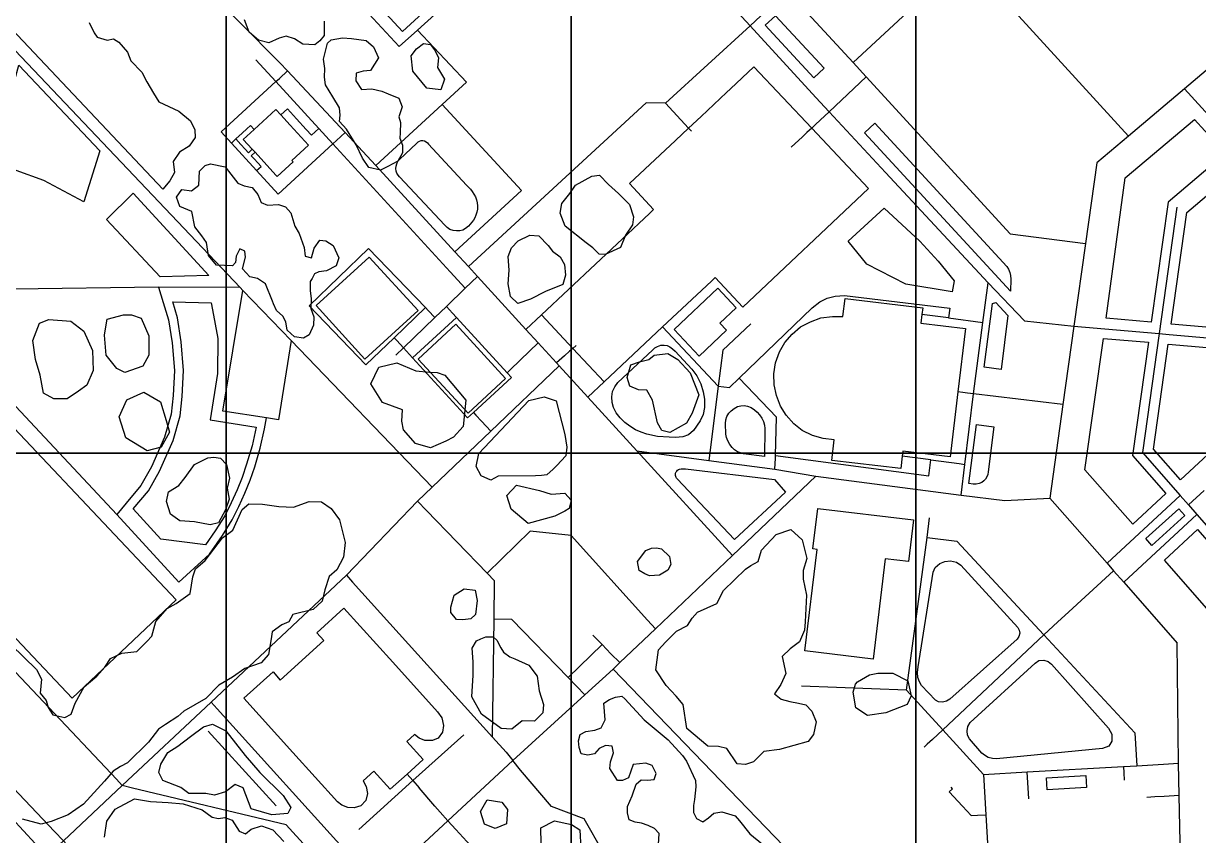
# Model space of a CAD drawing. Header units: metres. Extents: x -907 to 907, y -946 to 946.
# Drawn here: x -597.2 to -288.4, y -100.5 to 112.9 of the extents above; entities that cross this region are included whole.
import ezdxf

# ---------------------------------------------------------------- set-up
doc = ezdxf.new("R2010")
doc.units = ezdxf.units.M
for name, color, linetype in [('GREEN_ATLAS_BUILDING_OSM_HEIGHT', 8, 'Continuous'), ('GREEN_ATLAS_BUILDING_OSM_LEVELS', 9, 'Continuous'), ('GREEN_ATLAS_TERRAIN_COP90', 3, 'Continuous'), ('OSM_BUILDING', 8, 'Continuous'), ('OSM_GREEN_EXISTING', 94, 'Continuous'), ('OSM_ROAD_LOCAL', 9, 'Continuous')]:
    doc.layers.add(name, color=color, linetype=linetype)

msp = doc.modelspace()

# ---------------------------------------------------------------- linework, layer by layer
at = {"layer": 'GREEN_ATLAS_BUILDING_OSM_HEIGHT', "elevation": 19.812}
msp.add_lwpolyline([(-539.283, -64.398), (-531.637, -57.497), (-529.736, -59.612), (-518.269, -49.259), (-520.157, -47.166), (-512.986, -40.687), (-500.119, -54.925), (-488.364, -67.938), (-487.301, -69.586), (-486.832, -71.601), (-487.114, -73.315), (-488.214, -74.862), (-489.733, -75.519), (-491.74, -75.519), (-493.235, -74.885), (-494.416, -73.883), (-496.48, -75.742), (-492.159, -80.529), (-496.373, -84.325), (-500.8, -88.332), (-505.114, -83.545), (-507.897, -86.061), (-507.152, -87.553), (-506.834, -89.423), (-507.278, -91.237), (-508.553, -92.662), (-510.341, -93.208), (-512.004, -93.152), (-513.524, -92.518), (-514.73, -91.594), (-526.403, -78.669)], close=True, dxfattribs=at)
at = {"layer": 'GREEN_ATLAS_BUILDING_OSM_LEVELS'}
for points, elevation in [([(-479.205, 165.488), (-477.698, 166.868), (-462.592, 150.515), (-465.262, 148.055), (-461.598, 144.092), (-488.008, 119.691), (-497.586, 110.841), (-521.67, 136.901), (-511.81, 146.007), (-484.519, 171.232)], 16.701), ([(-526.66, 76.944), (-526.328, 76.588), (-530.555, 72.736), (-530.88, 73.092), (-536.345, 79.07), (-537.089, 79.883), (-539.452, 82.465), (-536.62, 85.059), (-530.855, 90.314), (-529.548, 88.889), (-527.135, 86.239), (-522.283, 80.929)], 16.735), ([(-493.46, 37.459), (-507.484, 24.668), (-520.339, 38.784), (-506.321, 51.552)], 16.599), ([(-387.032, 3.896), (-389.821, 4.653), (-392.522, 6), (-394.754, 7.748), (-396.749, 9.952), (-398.274, 12.39), (-399.293, 15.128), (-399.931, 17.967), (-399.987, 20.884), (-399.525, 23.778), (-398.493, 26.605), (-397.093, 29.066), (-395.136, 31.292), (-392.953, 33.162), (-390.315, 34.554), (-387.639, 35.544), (-384.55, 35.889), (-381.824, 35.889), (-381.255, 40.654), (-360.841, 38.194), (-361.048, 36.468), (-361.323, 34.164), (-349.637, 32.772), (-351.632, 16.108), (-353.676, -0.968), (-366.093, 0.512), (-366.243, -0.768), (-366.637, -4.052), (-384.757, -1.881), (-384.119, 3.484)], 15.712), ([(-470.489, 19.67), (-480.374, 10.531), (-493.491, 24.724), (-483.606, 33.863)], 16.743), ([(-557.096, -38.561), (-584.419, -64.376), (-644.698, -0.59), (-617.375, 25.225)], 19.401), ([(-373.884, -54.124), (-391.816, -51.964), (-388.596, -25.292), (-389.746, -25.147), (-388.464, -14.516), (-363.311, -17.544), (-364.624, -28.453), (-370.695, -27.719)], 17.183)]:
    msp.add_lwpolyline(points, close=True, dxfattribs=dict(at, elevation=elevation))
at = {"layer": 'GREEN_ATLAS_TERRAIN_COP90'}
for points in [[(-634.613, 0, 20), (-543.954, 0, 16), (-543.954, 118.277, 17), (-634.613, 118.277, 21)], [(-543.954, 0, 16), (-453.295, 0, 17), (-453.295, 118.277, 17), (-543.954, 118.277, 17)], [(-453.295, 0, 17), (-362.636, 0, 16), (-362.636, 118.277, 13), (-453.295, 118.277, 17)], [(-362.636, 0, 16), (-271.977, 0, 15), (-271.977, 118.277, 12), (-362.636, 118.277, 13)], [(-634.613, -118.277, 25), (-543.954, -118.277, 22), (-543.954, 0, 16), (-634.613, 0, 20)], [(-543.954, -118.277, 22), (-453.295, -118.277, 23), (-453.295, 0, 17), (-543.954, 0, 16)], [(-453.295, -118.277, 23), (-362.636, -118.277, 19), (-362.636, 0, 16), (-453.295, 0, 17)], [(-362.636, -118.277, 19), (-271.977, -118.277, 16), (-271.977, 0, 15), (-362.636, 0, 16)]]:
    msp.add_3dface(points, dxfattribs=at)
at = {"layer": 'OSM_BUILDING'}
for points, elevation in [([(-577.204, 79.493), (-581.405, 66.079), (-591.884, 71.623), (-599.181, 74.306), (-605.846, 75.463), (-598.424, 101.969)], 18.806), ([(-568.4, 68.35), (-548.53, 46.71), (-561.279, 46.376), (-575.447, 61.393)], 17.32)]:
    msp.add_lwpolyline(points, close=True, dxfattribs=dict(at, elevation=elevation))
at = {"layer": 'OSM_GREEN_EXISTING'}
for points in [[(-579.974, 113.212), (-578.636, 110.44), (-577.879, 109.349), (-575.197, 108.514), (-573.602, 108.848), (-572.177, 108.013), (-569.914, 105.408), (-568.994, 103.149), (-566.143, 100.132), (-564.799, 97.616), (-563.036, 94.588), (-561.61, 92.328), (-556.415, 89.902), (-553.314, 87.297), (-552.219, 84.948), (-552.138, 82.933), (-553.645, 80.673), (-556.246, 79.081), (-557.922, 76.643), (-557.503, 73.794), (-558.759, 71.534), (-560.604, 69.352), (-622.489, 134.93)], [(-518.175, 113.546), (-518.175, 109.772), (-519.351, 108.347), (-520.608, 107.334), (-523.796, 107.501), (-525.978, 108.926), (-528.154, 109.605), (-529.999, 109.093), (-532.768, 107.835), (-535.451, 108.514), (-537.883, 110.607), (-539.139, 113.88)], [(-600.456, -50.328), (-593.822, -56.862), (-592.453, -59.389), (-592.872, -63.074), (-591.29, -64.966), (-590.778, -66.792), (-589.533, -68.751), (-586.351, -69.419), (-584.669, -68.584), (-583.662, -65.734), (-581.318, -61.37), (-577.967, -58.599), (-575.866, -56.25), (-574.359, -53.99), (-571.339, -52.565), (-567.4, -52.142), (-564.799, -49.459), (-563.455, -48.123), (-562.448, -44.261), (-559.435, -40.821), (-557.084, -39.485), (-553.395, -36.88), (-552.726, -32.528), (-552.057, -30.424), (-549.456, -28.164), (-544.929, -22.208), (-542.159, -20.193), (-539.727, -14.828), (-537.964, -13.325), (-534.444, -13.403), (-530.086, -13.993), (-526.228, -14.16), (-522.121, -12.735), (-518.932, -12.824), (-516.331, -14.494), (-514.155, -17.511), (-512.642, -23.466), (-513.148, -27.329), (-514.905, -30.68), (-516.919, -32.438), (-518.013, -35.878), (-518.682, -38.895), (-521.114, -41.077), (-526.397, -42.424), (-527.485, -44.35), (-529.33, -45.107), (-531.843, -46.943), (-532.099, -48.791), (-532.85, -52.899), (-534.782, -55.081), (-539.058, -56.584), (-542.328, -58.855), (-545.848, -60.947), (-549.287, -64.476), (-555.052, -67.827), (-556.69, -69.152), (-559.866, -71.3), (-561.71, -72.536), (-564.374, -75.909), (-569.901, -81.341), (-571.745, -82.365), (-573.69, -83.59), (-575.947, -86.15), (-581.474, -92.195), (-585.469, -95.067), (-589.971, -96.803), (-592.584, -97.527), (-597.505, -96.202)], [(-430.305, -102.87), (-430.136, -99.943), (-431.393, -98.596), (-433.068, -97.85), (-434.744, -97.26), (-436.426, -97.004), (-438.014, -96.336), (-438.439, -94.488), (-438.439, -92.818), (-437.264, -90.046), (-436.17, -86.941), (-434.832, -85.85), (-433.156, -85.939), (-431.474, -85.772), (-430.893, -84.18), (-431.981, -82.076), (-433.656, -81.497), (-436.926, -81.831), (-438.183, -85.271), (-439.777, -86.017), (-441.122, -86.017), (-443.135, -82.833), (-442.966, -81.074), (-442.128, -78.725), (-442.46, -76.966), (-444.223, -76.799), (-445.898, -77.634), (-447.155, -78.981), (-448.918, -79.393), (-450.594, -78.981), (-451.182, -77.3), (-451.35, -75.619), (-450.931, -73.95), (-449.418, -73.104), (-447.074, -72.77), (-445.398, -72.191), (-444.304, -70.087), (-444.642, -65.734), (-443.216, -64.721), (-441.622, -64.131), (-439.946, -63.853), (-439.133, -64.576), (-434.075, -70.087), (-427.785, -75.285), (-424.015, -79.482), (-422.927, -80.907), (-420.576, -86.017), (-420.495, -87.697), (-420.826, -90.97), (-421.076, -92.562), (-421.076, -94.41), (-420.326, -96.002), (-418.651, -96.837), (-417.138, -95.835), (-415.8, -94.577), (-413.699, -94.243), (-410.179, -95.334), (-409.003, -96.592), (-406.321, -100.021), (-402.97, -102.703)], [(-548.699, -73.026), (-530.843, -92.64)], [(-575.96, -100.889), (-575.347, -96.681), (-573.09, -93.508), (-568.075, -90.848), (-563.874, -91.56), (-559.166, -91.772), (-555.277, -92.184), (-550.256, -93.72), (-547.593, -95.657), (-545.955, -95.969), (-544.316, -95.768), (-542.372, -96.481), (-540.527, -99.353), (-538.889, -100.065), (-537.351, -98.841), (-534.688, -97.917), (-531.724, -98.941), (-528.754, -102.013)]]:
    msp.add_lwpolyline(points, dxfattribs=at)
for points in [[(-399.518, 114.971), (-386.776, 101.145), (-389.502, 98.64), (-402.244, 112.466)], [(-498.305, 82.766), (-497.636, 80.929), (-497.636, 78.914), (-498.818, 76.699), (-501.494, 75.308), (-503.42, 74.384), (-506.44, 75.052), (-508.115, 77.489), (-509.791, 81.007), (-512.311, 85.115), (-514.155, 87.13), (-513.986, 88.811), (-514.155, 90.737), (-515.912, 93.675), (-517.844, 96.77), (-518.094, 98.785), (-518.013, 101.134), (-518.344, 103.561), (-517.338, 107.757), (-516.331, 108.592), (-513.399, 109.182), (-510.966, 109.015), (-507.109, 108.425), (-505.183, 106.755), (-503.926, 103.894), (-506.021, 100.544), (-507.947, 100.377), (-509.791, 99.876), (-509.879, 97.861), (-508.365, 95.601), (-505.683, 95.768), (-503.001, 95.1), (-501.407, 94.421), (-498.556, 93.33), (-497.718, 90.981), (-498.556, 88.388), (-498.137, 86.874), (-498.224, 84.191)], [(-487.564, 95.512), (-491.215, 95.913), (-494.885, 100.355), (-495.336, 104.44), (-493.904, 106.266), (-492.072, 107.635), (-490.24, 107.434), (-489.046, 105.765), (-488.152, 103.883), (-488.37, 101.39), (-486.57, 98.284)], [(-373.471, 86.707), (-338.771, 49.047), (-338.27, 48.335), (-337.927, 47.489), (-337.739, 46.699), (-337.67, 45.719), (-337.777, 42.557), (-376.191, 84.191)], [(-312.623, 35.444), (-307.653, 72.335), (-289.402, 87.731), (-281.224, 78.725), (-296.349, 65.968), (-300.788, 34.398)], [(-499.287, 75.43), (-499.099, 76.076), (-498.818, 76.699), (-498.405, 77.222), (-493.804, 81.497), (-493.46, 81.786), (-493.11, 82.02), (-492.71, 82.154), (-492.284, 82.165), (-491.834, 82.042), (-491.422, 81.82), (-491.065, 81.542), (-490.734, 81.208), (-480.755, 70.465), (-480.249, 69.931), (-479.73, 69.341), (-479.255, 68.74), (-478.811, 68.061), (-478.448, 67.326), (-478.154, 66.569), (-477.96, 65.768), (-477.867, 64.966), (-477.91, 64.109), (-478.054, 63.352), (-478.304, 62.584), (-478.604, 61.883), (-478.979, 61.27), (-479.386, 60.714), (-480.255, 59.667), (-481.018, 59.033), (-481.774, 58.643), (-482.556, 58.454), (-483.437, 58.42), (-484.313, 58.521), (-485.169, 58.81), (-485.895, 59.278), (-486.514, 59.879), (-498.38, 72.658), (-498.737, 73.07), (-499.056, 73.56), (-499.268, 74.15), (-499.337, 74.773)], [(-538.889, 51.496), (-539.058, 53.088), (-540.396, 53.678), (-541.322, 51.741), (-541.49, 50.072), (-542.328, 49.225), (-546.517, 49.392), (-548.618, 51.908), (-549.118, 55.348), (-550.375, 57.107), (-552.219, 59.456), (-552.976, 63.486), (-556.165, 64.821), (-557.002, 67.259), (-555.577, 69.274), (-553.057, 68.94), (-551.131, 70.443), (-550.963, 74.139), (-549.456, 75.564), (-548.03, 76.065), (-544.173, 75.219), (-542.747, 73.293), (-540.903, 70.944), (-539.227, 70.276), (-537.126, 69.853), (-535.619, 68.016), (-534.782, 65.912), (-533.106, 65.166), (-530.167, 65.333), (-528.323, 64.743), (-526.985, 63.152), (-525.891, 59.623), (-524.803, 57.697), (-523.459, 54.012), (-523.209, 51.741), (-521.533, 51.329), (-520.864, 53.845), (-519.351, 55.938), (-517.756, 55.771), (-515.831, 54.591), (-514.324, 51.329), (-515.074, 49.225), (-517.594, 47.89), (-519.601, 47.634), (-520.776, 47.133), (-521.364, 45.875), (-521.871, 45.118), (-521.871, 42.691), (-521.614, 40.676), (-521.702, 37.993), (-520.945, 35.811), (-521.026, 33.63), (-522.121, 31.114), (-523.627, 30.201), (-525.978, 30.613), (-527.904, 32.372), (-528.242, 34.476), (-529.079, 35.978), (-530.755, 37.492), (-531.512, 39.251), (-531.762, 39.919), (-533.606, 44.539), (-535.701, 45.875), (-537.714, 46.376), (-539.646, 48.48)], [(-291.465, 63.263), (-277.71, 74.862), (-266.05, 62.038), (-275.228, 54.291), (-278.304, 32.427), (-295.586, 33.941)], [(-440.315, 54.057), (-444.323, 52.22), (-445.948, 52.331), (-447.574, 53.957), (-449.306, 55.259), (-454.833, 59.701), (-456.14, 63.062), (-455.702, 65.656), (-453.645, 68.261), (-452.126, 70.432), (-447.793, 72.814), (-445.842, 73.026), (-443.454, 70.643), (-440.853, 68.261), (-437.927, 65.333), (-436.845, 62.083), (-437.17, 60.023), (-439.014, 57.318)], [(-356.765, 50.483), (-352.576, 45.285), (-353.076, 42.435), (-365.318, 44.45), (-375.547, 49.648), (-380.411, 55.682), (-371.02, 64.409), (-361.629, 55.682)], [(-458.197, 53.088), (-456.14, 51.574), (-455.052, 49.615), (-454.727, 46.799), (-455.483, 44.305), (-460.041, 42.468), (-463.943, 40.509), (-467.275, 39.296), (-469.251, 41.166), (-469.795, 44.528), (-469.576, 48.101), (-469.795, 51.675), (-468.926, 53.957), (-467.194, 55.793), (-464.155, 57.318), (-461.773, 57.096), (-459.278, 54.602)], [(-414.18, 34.142), (-412.461, 32.316), (-419.645, 25.537), (-426.222, 32.505), (-414.674, 43.403), (-409.885, 38.205)], [(-564.38, -9.885), (-561.448, -4.687), (-557.922, 3.362), (-556.077, 9.818), (-555.489, 14.939), (-555.158, 21.73), (-555.746, 29.277), (-556.752, 35.567), (-557.965, 39.752), (-547.861, 39.507), (-547.524, 37.659), (-546.186, 30.112), (-546.217, 20.961), (-548.124, 8.75), (-536.032, 6.857), (-537.151, 1.892), (-538.577, -2.928), (-539.771, -6.345), (-541.09, -9.629), (-542.641, -13.069), (-544.341, -16.42), (-546.811, -20.383), (-549.368, -24.101), (-561.11, -22.564), (-568.363, -14.65)], [(-338.477, 36.179), (-340.271, 22.03), (-344.704, 22.62), (-342.516, 39.374), (-341.64, 39.619)], [(-578.886, 21.73), (-580.561, 17.867), (-582.743, 16.275), (-585.763, 14.26), (-589.283, 14.26), (-591.966, 15.774), (-592.803, 20.472), (-594.06, 24.579), (-594.817, 29.611), (-593.06, 34.142), (-590.54, 35.144), (-584.757, 34.721), (-581.399, 32.038), (-579.054, 27.006)], [(-565.887, 22.898), (-570.583, 21.229), (-572.683, 22.231), (-575.534, 25.748), (-575.953, 31.036), (-575.697, 32.717), (-575.197, 35.233), (-570.92, 36.401), (-568.826, 36.401), (-566.306, 35.478), (-564.299, 30.869), (-564.299, 25.748)], [(-428.06, 28.32), (-427.304, 27.963), (-426.622, 27.429), (-425.96, 26.828), (-421.514, 22.119), (-420.201, 20.327), (-419.17, 18.223), (-418.544, 16.086), (-418.194, 14.204), (-418.207, 12.045), (-418.582, 10.13), (-419.32, 8.471), (-421.139, 5.933), (-422.465, 4.854), (-423.896, 4.297), (-425.797, 4.097), (-427.485, 4.174), (-430.536, 4.408), (-433.369, 5.021), (-434.85, 5.533), (-436.313, 6.167), (-437.82, 7.069), (-439.19, 8.104), (-440.415, 9.317), (-441.422, 10.598), (-442.147, 11.989), (-442.491, 13.325), (-442.61, 14.828), (-442.409, 16.23), (-441.809, 17.455), (-440.959, 18.59), (-431.924, 27.117), (-431.299, 27.685), (-430.555, 28.075), (-429.717, 28.353), (-428.836, 28.409)], [(-305.652, -18.646), (-318.219, -4.364), (-313.361, 30.168), (-301.525, 29.132), (-305.715, -0.623), (-296.949, -10.575)], [(-300.219, 1.024), (-296.33, 28.676), (-279.042, 27.162), (-281.268, 11.366), (-277.554, 7.403), (-293.122, -7.035)], [(-421.452, 10.486), (-422.971, 7.893), (-427.304, 5.399), (-429.473, 5.933), (-430.555, 7.993), (-431.856, 13.959), (-433.375, 16.564), (-435.544, 16.665), (-437.82, 17.644), (-438.577, 19.915), (-437.601, 23.177), (-435.326, 24.034), (-432.831, 24.579), (-431.424, 25.77), (-427.848, 26.205), (-425.247, 24.579), (-421.996, 21.117), (-419.72, 15.373)], [(-481.668, 6.98), (-484.194, 4.241), (-486.195, 3.184), (-490.202, 1.391), (-494.204, 2.549), (-497.368, 6.134), (-497.786, 8.449), (-497.574, 11.399), (-502.845, 13.303), (-505.896, 18.245), (-503.789, 22.576), (-499.049, 23.733), (-494.098, 21.618), (-490.515, 21.307), (-488.514, 21.195), (-486.514, 20.461), (-480.93, 13.926)], [(-558.847, 5.544), (-561.023, 1.603), (-564.718, 0.601), (-570.332, 4.03), (-572.096, 9.573), (-570.082, 14.015), (-565.556, 16.03), (-561.191, 13.514), (-559.766, 8.56)], [(-454.433, 1.592), (-454.633, -0.724), (-457.002, -3.217), (-457.99, -4.208), (-459.641, -5.655), (-461.085, -5.855), (-462.605, -5.922), (-472.483, -6.056), (-474.396, -7.113), (-476.966, -5.922), (-478.279, -3.484), (-477.554, -0.056), (-464.38, 13.837), (-460.385, 14.828), (-457.203, 13.77), (-454.964, 4.943)], [(-407.978, -0.2), (-409.516, 0.334), (-410.31, 0.879), (-410.985, 1.469), (-411.56, 2.293), (-412.086, 3.206), (-412.411, 4.13), (-412.573, 4.998), (-412.723, 7.759), (-412.648, 8.783), (-412.317, 9.685), (-411.823, 10.475), (-411.204, 11.165), (-410.423, 11.778), (-409.585, 12.234), (-408.703, 12.468), (-407.828, 12.49), (-406.909, 12.323), (-405.99, 11.989), (-405.096, 11.399), (-404.339, 10.753), (-403.739, 10.108), (-403.12, 9.173), (-402.695, 8.304), (-402.463, 7.403), (-402.382, 6.512), (-402.463, -0.891)], [(-346.686, 7.525), (-342.178, 6.935), (-343.679, -4.876), (-343.773, -5.611), (-343.979, -6.256), (-344.316, -6.835), (-344.767, -7.303), (-345.342, -7.659), (-346.023, -7.926), (-346.78, -8.104), (-347.58, -8.115), (-348.712, -7.97)], [(-543.166, -12.067), (-544.085, -14.917), (-545.936, -18.268), (-548.199, -18.858), (-552.307, -18.023), (-556.165, -17.767), (-558.597, -16.008), (-559.603, -12.735), (-559.097, -10.141), (-556.415, -8.46), (-554.739, -6.367), (-552.307, -3.006), (-548.781, -1.247), (-547.192, -1.08), (-545.429, -1.336), (-543.835, -3.006), (-543.085, -6.534), (-543.666, -9.217)], [(-425.366, -6.768), (-425.534, -6.568), (-425.678, -6.345), (-425.785, -6.1), (-425.853, -5.822), (-425.847, -5.544), (-425.803, -5.265), (-425.691, -4.943), (-425.528, -4.687), (-425.303, -4.453), (-425.034, -4.297), (-424.747, -4.197), (-424.315, -4.119), (-423.846, -4.108), (-423.202, -4.152), (-399.825, -6.946), (-396.93, -10.264), (-410.335, -22.665)], [(-453.251, -12.379), (-453.776, -14.549), (-454.895, -15.273), (-457.534, -16.531), (-464.58, -18.501), (-468.994, -14.75), (-470.176, -11.132), (-467.613, -8.36), (-461.548, -9.807), (-458.522, -10.798), (-454.964, -10.531)], [(-302.207, -22.453), (-293.529, -14.616), (-291.916, -16.408), (-300.594, -24.234)], [(-399.775, -63.207), (-398.043, -64.621), (-395.767, -65.267), (-393.491, -65.701), (-391.54, -66.135), (-390.021, -67.76), (-388.827, -70.588), (-389.59, -73.938), (-390.996, -75.786), (-398.474, -77.846), (-402.595, -78.391), (-405.302, -81.096), (-407.471, -81.853), (-409.641, -81.642), (-412.348, -77.623), (-414.518, -77.089), (-417.331, -76.977), (-422.865, -72.313), (-423.84, -66.035), (-425.678, -63.864), (-428.279, -61.048), (-430.993, -56.929), (-430.342, -51.719), (-428.498, -49.66), (-425.572, -46.743), (-422.671, -45.274), (-421.452, -43.381), (-420.045, -41.756), (-414.949, -39.474), (-413.217, -36.112), (-407.471, -30.479), (-406.065, -29.5), (-404.114, -28.42), (-403.245, -25.492), (-399.343, -21.373), (-395.548, -20.071), (-392.516, -22.787), (-391.322, -27.663), (-392.297, -30.802), (-392.297, -33.084), (-391.428, -37.303), (-391.753, -44.35), (-391.972, -46.52), (-393.272, -49.559), (-395.654, -51.396), (-397.824, -53.456), (-396.849, -57.897), (-398.149, -60.825)], [(-285.519, -41.522), (-297.336, -28.097), (-288.633, -20.026), (-280.318, -29.477), (-248.868, -28.431), (-248.493, -40.287)], [(-427.029, -29.244), (-427.885, -30.758), (-430.061, -32.071), (-432.7, -32.272), (-433.881, -31.682), (-435.394, -30.824), (-435.795, -28.453), (-433.619, -25.615), (-432.168, -24.958), (-430.855, -24.891), (-429.536, -25.091), (-427.429, -27.14)], [(-354.627, -65.2), (-355.646, -65.467), (-356.684, -65.333), (-357.478, -64.888), (-361.167, -61.07), (-361.736, -60.124), (-362.129, -58.933), (-362.248, -57.597), (-362.092, -56.172), (-358.065, -31.225), (-357.54, -30.079), (-356.327, -29.01), (-355.071, -28.464), (-353.526, -28.309), (-351.976, -28.665), (-350.813, -29.466), (-335.888, -45.83), (-335.469, -46.543), (-335.344, -47.322), (-335.576, -48.146), (-336.057, -48.836), (-353.745, -64.677)], [(-478.479, -35.956), (-477.954, -38.728), (-478.41, -42.413), (-479.598, -43.537), (-481.705, -43.804), (-483.419, -43.671), (-484.932, -41.823), (-484.932, -40.442), (-484.013, -37.281), (-481.38, -35.633)], [(-461.673, -62.472), (-460.541, -66.068), (-460.741, -68.261), (-462.873, -70.454), (-466.137, -70.332), (-468.869, -72.525), (-471.664, -72.391), (-476.86, -68.595), (-479.392, -63.998), (-478.992, -58.343), (-478.992, -54.814), (-479.323, -51.274), (-478.192, -49.281), (-476.991, -48.747), (-475.728, -48.279), (-473.796, -48.279), (-472.796, -49.148), (-471.795, -51.14), (-471.064, -52.276), (-469.401, -53.478), (-468.069, -54.012), (-464.405, -55.671), (-462.211, -58.61)], [(-331.318, -55.159), (-330.33, -54.513), (-329.042, -54.391), (-327.892, -54.769), (-327.041, -55.459), (-311.992, -72.269), (-311.154, -73.838), (-311.16, -75.664), (-311.898, -77.011), (-313.624, -77.634), (-341.465, -80.362), (-342.535, -80.25), (-343.654, -79.927), (-344.585, -79.382), (-345.279, -78.814), (-348.593, -75.04), (-349.081, -74.072), (-349.206, -73.003), (-348.999, -71.857), (-348.424, -70.799)], [(-364.98, -66.068), (-370.514, -68.194), (-375.391, -68.962), (-378.423, -66.903), (-379.18, -62.784), (-378.529, -60.725), (-377.992, -60.068), (-374.847, -58.231), (-372.677, -57.797), (-368.669, -57.797), (-364.768, -59.856), (-363.899, -63.753)], [(-553.726, -89.423), (-555.833, -87.842), (-560.579, -86.05), (-561.629, -83.946), (-561.104, -81.731), (-559.31, -78.669), (-556.677, -76.989), (-553.307, -74.462), (-549.937, -71.935), (-547.511, -71.189), (-544.035, -72.981), (-538.977, -79.415), (-535.082, -83.946), (-528.973, -89.946), (-526.966, -93.108), (-527.704, -94.688), (-531.918, -95), (-537.401, -93.419), (-539.508, -87.942), (-541.615, -87.108), (-544.141, -89), (-546.986, -89.846), (-549.306, -89.423)], [(-317.813, -87.853), (-328.148, -88.443), (-328.329, -85.315), (-317.988, -84.725)], [(-469.964, -93.653), (-470.301, -97.427), (-473.234, -98.596), (-476.085, -97.505), (-477.091, -94.154), (-475.328, -91.137), (-471.47, -91.727)], [(-450.763, -103.883), (-451.938, -105.141), (-455.539, -105.898), (-457.303, -105.731), (-460.491, -104.128), (-461.16, -102.536), (-461.242, -98.429), (-457.64, -96.592), (-453.195, -97.594), (-451.013, -99.019)]]:
    msp.add_lwpolyline(points, close=True, dxfattribs=at)
at = {"layer": 'OSM_ROAD_LOCAL'}
for points in [[(-306.759, 83.312), (-349.543, 130.177), (-368.125, 150.537), (-386.945, 171.154), (-417.3, 204.405), (-448.368, 238.435), (-477.923, 270.807), (-508.015, 303.78), (-525.128, 322.559)], [(-510.904, 223.53), (-506.377, 218.598), (-491.172, 202.023), (-475.022, 184.423), (-459.497, 170.163), (-445.379, 154.834), (-426.997, 134.852), (-406.252, 112.321), (-388.971, 93.508), (-385.476, 89.746), (-370.614, 73.76), (-343.666, 44.773), (-334.088, 34.798), (-321.089, 33.418)], [(-445.379, 154.834), (-493.666, 111.13), (-498.449, 106.833), (-526.922, 137.635), (-475.022, 184.423)], [(-540.302, 43.548), (-625.866, 133.639), (-631.13, 139.183), (-650.412, 159.487)], [(-410.816, -26.917), (-435.963, 0.579), (-448.918, 14.75), (-456.415, 22.943), (-457.128, 23.722), (-461.948, 28.988), (-465.174, 32.516), (-477.898, 46.431), (-480.267, 49.025), (-483.831, 52.91), (-504.589, 75.619), (-512.661, 84.258), (-527.791, 100.466), (-529.805, 102.625), (-561.223, 134.318)], [(-379.173, 102.681), (-349.543, 130.177)], [(-406.252, 112.321), (-396.467, 121.539)], [(-396.467, 121.539), (-379.173, 102.681), (-375.728, 98.93), (-337.877, 57.663), (-318.032, 55.148)], [(-267.688, 116.262), (-281.756, 104.395), (-292.003, 95.757), (-306.759, 83.312), (-315.062, 76.31), (-318.032, 55.148), (-321.089, 33.418), (-323.984, 12.802), (-327.441, -11.833), (-312.373, -28.943), (-310.673, -30.88), (-307.99, -33.93), (-293.929, -49.905)], [(-406.252, 112.321), (-428.454, 91.961), (-433.575, 92.039), (-480.267, 49.025)], [(-493.666, 111.13), (-480.793, 97.527)], [(-294.029, 64.688), (-298.699, 31.459), (-303.101, 0.167), (-293.154, -11.143), (-290.978, -13.614), (-288.777, -16.108), (-279.23, -26.962), (-246.467, -25.871), (-212.611, -24.757), (-196.092, -9.752), (-191.009, -5.132), (-186.176, -0.735), (-168.251, 15.54), (-163.868, 48.435), (-159.741, 79.426), (-171.833, 92.317), (-174.078, 94.711), (-176.366, 97.149), (-185.169, 106.533), (-216.919, 104.83), (-248.449, 103.126), (-266.644, 87.787), (-271.814, 83.423), (-276.897, 79.137)], [(-481.105, 43.348), (-485.057, 47.656), (-515.893, 81.297), (-519.588, 85.326), (-530.88, 97.638), (-536.113, 103.349)], [(-545.254, 84.447), (-530.88, 97.638), (-529.967, 98.473), (-527.791, 100.466)], [(-415.406, 46.142), (-408.115, 38.416), (-375.066, 69.552), (-390.04, 85.438), (-405.208, 101.523), (-411.398, 95.712)], [(-375.728, 98.93), (-385.476, 89.746), (-387.82, 87.531)], [(-487.17, 91.66), (-480.793, 97.527)], [(-292.003, 95.757), (-282.956, 85.794), (-276.897, 79.137)], [(-412.404, 94.777), (-419.076, 88.521), (-422.408, 85.404)], [(-411.398, 95.712), (-412.404, 94.777)], [(-764.38, 91.66), (-759.61, 86.15), (-756.665, 82.744), (-751.694, 76.989), (-729.354, 51.14), (-705.227, 23.232), (-665.393, -18.913), (-589.039, -99.453), (-586.745, -101.868), (-584.519, -104.295), (-568.038, -122.273), (-566.912, -123.498), (-559.385, -131.591), (-545.661, -146.252)], [(-525.447, 87.876), (-527.81, 90.469), (-529.548, 88.889)], [(-504.589, 75.619), (-487.17, 91.66), (-466.331, 69.04), (-483.831, 52.91)], [(-421.645, 84.592), (-422.408, 85.404), (-428.454, 91.961)], [(-522.915, 85.104), (-525.447, 87.876)], [(-387.82, 87.531), (-389.058, 86.362)], [(-545.254, 84.447), (-542.541, 81.486), (-535.957, 74.306), (-530.28, 68.105)], [(-539.715, 84.091), (-541.372, 82.566), (-540.09, 81.163)], [(-539.715, 84.091), (-538.477, 85.215)], [(-536.62, 85.059), (-537.545, 86.072), (-538.477, 85.215)], [(-530.28, 68.105), (-515.893, 81.297), (-514.987, 82.132), (-512.661, 84.258)], [(-519.588, 85.326), (-521.508, 83.568), (-522.915, 85.104)], [(-422.408, 85.404), (-425.822, 82.209), (-437.958, 70.833), (-431.599, 64.02)], [(-391.29, 84.258), (-392.46, 83.156)], [(-389.058, 86.362), (-390.04, 85.438), (-391.29, 84.258)], [(-541.372, 82.566), (-542.541, 81.486)], [(-540.09, 81.163), (-538.933, 79.894)], [(-392.46, 83.156), (-395.398, 80.384)], [(-538.933, 79.894), (-538.077, 78.959), (-537.089, 79.883)], [(-536.57, 77.311), (-537.345, 78.157), (-536.345, 79.07)], [(-535.619, 76.265), (-536.57, 77.311)], [(-535.957, 74.306), (-534.794, 75.363), (-535.619, 76.265)], [(-465.174, 32.516), (-461.079, 36.346), (-432.693, 62.985), (-431.599, 64.02)], [(-522.152, 38.739), (-506.54, 53.778)], [(-489.089, 35.656), (-490.859, 37.492), (-491.597, 38.261), (-506.54, 53.778)], [(-499.35, 25.77), (-497.355, 27.696), (-489.089, 35.656), (-486.07, 38.561), (-481.105, 43.348), (-477.898, 46.431)], [(-489.808, -8.917), (-526.897, 29.622), (-539.546, 42.769), (-540.302, 43.548), (-561.773, 43.671), (-599.637, 43.125), (-628.435, 43.381), (-659.597, 43.359), (-680.28, 43.537)], [(-556.39, -33.908), (-572.683, -16.119), (-628.435, 43.381)], [(-561.773, 43.671), (-560.51, 39.641), (-559.091, 35.021), (-558.128, 28.988), (-557.559, 21.696), (-557.884, 15.128), (-558.44, 10.286), (-560.185, 4.174), (-563.599, -3.607), (-566.362, -8.516), (-570.201, -13.102), (-572.683, -16.119)], [(-448.918, 14.75), (-444.623, 18.768), (-429.236, 33.162), (-416.362, 45.24), (-415.406, 46.142)], [(-350.731, -11.021), (-349.75, -2.939), (-347.486, 15.607), (-345.029, 34.364), (-343.666, 44.773)], [(-526.897, 29.622), (-530.224, 8.783), (-533.387, 9.273), (-544.842, 11.065), (-539.546, 42.769)], [(-411.61, 17.288), (-409.135, 19.681), (-389.921, 38.238), (-387.902, 39.786), (-385.951, 40.754), (-383.838, 41.288), (-381.449, 41.422), (-353.726, 38.105), (-354.064, 35.544), (-345.029, 34.364)], [(-507.209, 23.221), (-522.152, 38.739)], [(-491.597, 38.261), (-499.793, 30.357), (-507.209, 23.221)], [(-486.07, 38.561), (-484.45, 36.791), (-483.419, 35.678), (-470.095, 21.14), (-468.926, 19.871)], [(-494.96, 25.091), (-483.419, 35.678)], [(-444.623, 18.768), (-452.851, 27.552), (-461.079, 36.346)], [(-406.046, 34.03), (-413.417, 27.073), (-414.593, 17.655), (-417.037, -1.904)], [(-354.064, 35.544), (-361.048, 36.468)], [(-429.236, 33.162), (-414.593, 17.655), (-411.61, 17.288)], [(-321.089, 33.418), (-298.699, 31.459), (-296.042, 31.225)], [(-296.042, 31.225), (-293.004, 30.958)], [(-293.004, 30.958), (-274.146, 29.299)], [(-480.474, 9.284), (-494.96, 25.091), (-495.729, 25.926), (-497.355, 27.696), (-499.074, 29.578), (-499.793, 30.357)], [(-470.095, 21.14), (-469.232, 21.974), (-464.243, 26.783), (-461.948, 28.988)], [(-451.988, 28.331), (-452.851, 27.552), (-453.676, 26.817)], [(-455.02, 25.615), (-457.128, 23.722)], [(-453.676, 26.817), (-455.02, 25.615)], [(-591.078, -105.865), (-586.745, -101.868), (-571.258, -87.341), (-547.861, -65.389), (-512.336, -32.06), (-493.697, -12.624), (-489.808, -8.917), (-474.421, 5.766), (-456.415, 22.943)], [(-468.926, 19.871), (-478.936, 10.687), (-480.474, 9.284)], [(-399.744, -4.174), (-399.537, -1.269), (-399.525, -0.612), (-399.3, 9.496), (-409.135, 19.681)], [(-350.325, 15.952), (-351.632, 16.108)], [(-349.056, 15.796), (-350.325, 15.952)], [(-323.984, 12.802), (-347.486, 15.607), (-349.056, 15.796)], [(-556.39, -33.908), (-548.305, -26.494), (-544.942, -21.618), (-542.384, -17.522), (-540.621, -14.037), (-539.027, -10.509), (-537.67, -7.124), (-536.438, -3.618), (-534.982, 1.336), (-533.844, 6.367), (-533.387, 9.273)], [(-478.936, 10.687), (-478.285, 9.985), (-476.847, 8.416), (-474.421, 5.766)], [(-435.963, 0.579), (-417.037, -1.904), (-399.744, -4.174), (-388.971, -6.045), (-350.731, -11.021), (-339.246, -12.401), (-327.441, -11.833)], [(-399.525, -0.612), (-359.247, -5.922), (-358.697, -1.759), (-351.257, -2.738), (-349.75, -2.939)], [(-358.697, -1.759), (-366.243, -0.768)], [(-510.791, -106.444), (-515.793, -105.253), (-522.827, -103.572), (-528.179, -97.638), (-568.55, -87.987), (-571.258, -87.341), (-572.802, -85.705), (-649.625, -4.397)], [(-410.816, -26.917), (-388.971, -6.045)], [(-312.373, -28.943), (-293.154, -11.143)], [(-290.978, -13.614), (-286.87, -9.774)], [(-473.377, -33.518), (-475.316, -31.526), (-491.322, -15.073), (-493.697, -12.624)], [(-344.873, -84.425), (-355.533, -72.692), (-365.074, -62.306), (-359.647, -22.197), (-359.047, -17.01)], [(-307.99, -33.93), (-288.777, -16.108)], [(-431.137, -46.175), (-433.237, -43.849), (-453.295, -21.663), (-464.005, -20.527), (-475.316, -31.526)], [(-359.647, -22.197), (-351.876, -23.088), (-329.017, -47.745), (-305.077, -73.471), (-304.545, -82.12)], [(-410.816, -26.917), (-431.137, -46.175), (-440.503, -55.047), (-442.259, -56.717), (-449.662, -63.486), (-468.601, -80.762), (-485.682, -96.614), (-504.176, -113.769), (-504.864, -114.403), (-542.997, -149.157), (-547.849, -153.61)], [(-323.521, -42.691), (-310.673, -30.88)], [(-512.336, -32.06), (-510.729, -33.875), (-473.928, -74.606), (-470.389, -78.536), (-468.601, -80.762)], [(-473.928, -74.606), (-473.515, -43.626), (-473.377, -33.518)], [(-323.521, -42.691), (-325.341, -44.361)], [(-449.662, -63.486), (-451.826, -61.248), (-454.076, -58.944), (-468.882, -43.693), (-473.515, -43.626)], [(-355.533, -72.692), (-329.017, -47.745), (-325.341, -44.361)], [(-447.543, -47.801), (-445.148, -50.272), (-442.797, -52.688), (-440.503, -55.047)], [(-454.076, -58.944), (-445.148, -50.272)], [(-295.079, -222.427), (-295.111, -216.85), (-295.136, -212.398), (-294.241, -188.776), (-293.004, -158.04), (-292.803, -120.459), (-292.816, -118.633), (-293.435, -89.991), (-293.616, -81.497), (-293.929, -49.905)], [(-442.259, -56.717), (-364.455, -137.457), (-357.046, -145.272), (-345.023, -157.584), (-341.678, -159.788), (-337.645, -160.434), (-333.55, -160.389), (-305.283, -158.753), (-293.004, -158.04)], [(-365.074, -62.306), (-392.685, -61.203)], [(-547.861, -65.389), (-546.28, -67.148), (-510.791, -106.444), (-506.29, -111.431), (-504.176, -113.769)], [(-276.616, -221.025), (-295.079, -222.427), (-315.675, -223.819), (-368.651, -227.426), (-383.85, -228.539), (-434.875, -231.723), (-438.239, -231.901), (-444.023, -232.146), (-450.55, -232.346), (-457.709, -232.29), (-463.905, -231.678), (-470.47, -229.942), (-476.81, -227.337), (-482.518, -223.863), (-486.895, -220.201), (-491.159, -216.004), (-493.841, -213.177), (-525.522, -178.156), (-527.535, -175.94), (-547.224, -154.289), (-547.849, -153.61), (-577.529, -120.826), (-591.078, -105.865), (-621.864, -72.591)], [(-509.041, -98.852), (-494.867, -86.05), (-481.512, -73.983)], [(-355.533, -72.692), (-358.284, -75.23)], [(-359.66, -76.488), (-360.491, -77.256)], [(-358.284, -75.23), (-359.66, -76.488)], [(-302.257, -212.264), (-309.685, -205.774), (-315.087, -203.047), (-319.37, -202.746), (-341.716, -202.735), (-356.14, -190.145), (-368.457, -189.299), (-375.853, -185.225), (-389.865, -188.564), (-392.116, -187.451), (-394.685, -180.716), (-402.895, -154.311), (-390.403, -146.886), (-390.853, -137.647), (-398.524, -136.756), (-410.51, -136.5), (-416.162, -122.641), (-419.288, -114.448), (-444.81, -104.807), (-449.875, -96.046), (-458.403, -92.885), (-466.594, -83.256), (-468.601, -80.762)], [(-344.873, -84.425), (-333.356, -83.768), (-308.084, -82.332), (-304.545, -82.12), (-297.574, -81.731), (-293.616, -81.497)], [(-308.084, -82.332), (-307.99, -84.013)], [(-496.373, -84.325), (-494.867, -86.05), (-493.241, -87.898)], [(-344.873, -84.425), (-344.273, -95.022), (-343.504, -108.459), (-342.772, -121.271)], [(-332.95, -90.87), (-333.356, -83.768)], [(-307.99, -84.013), (-307.884, -85.883)], [(-489.139, -92.729), (-493.241, -87.898)], [(-353.883, -88.967), (-353.013, -88.165), (-353.37, -87.787)], [(-350.431, -92.729), (-353.883, -88.967)], [(-299.875, -90.347), (-301.944, -90.469)], [(-293.435, -89.991), (-297.355, -90.202), (-299.875, -90.347)], [(-475.828, -107.301), (-483.619, -98.852), (-485.682, -96.614), (-487.676, -94.377), (-489.139, -92.729)], [(-350.431, -92.729), (-348.124, -95.245), (-346.492, -95.145), (-344.273, -95.022)]]:
    msp.add_lwpolyline(points, dxfattribs=at)

doc.saveas('drawing.dxf')
